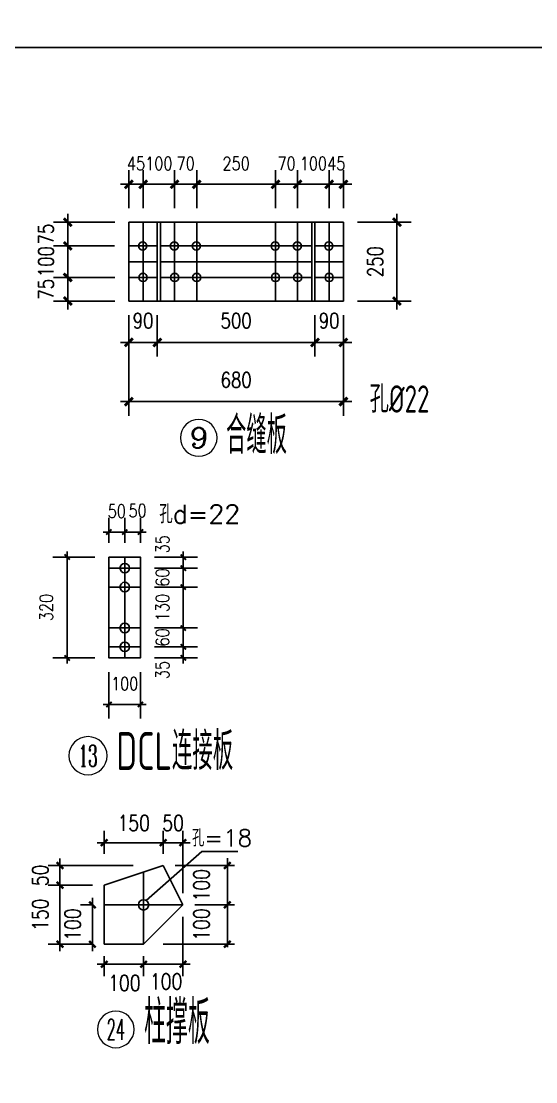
# Model space of a CAD drawing. Header units: millimetres. Extents: x 2451220 to 4527627, y -5186613 to -1639140.
# Drawn here: x 2491681 to 2494944, y -1782604 to -1775874 of the extents above; entities that cross this region are included whole.
import ezdxf
from ezdxf.enums import TextEntityAlignment as Align

# ---------------------------------------------------------------- set-up
doc = ezdxf.new("R2010")
doc.units = ezdxf.units.MM
doc.header["$LTSCALE"] = 1000
doc.header["$PDMODE"] = 34
doc.linetypes.add('CENTER', pattern=[50.8, 31.75, -6.35, 6.35, -6.35])
doc.layers.add('轴线层', color=1, linetype='CENTER', lineweight=15)
doc.layers.add('钢架', color=7, linetype='Continuous', lineweight=25)
doc.styles.add('COMPLEX', font='COMPLEX')
doc.styles.add('DIM_FONT', font='simplex.shx', dxfattribs={"width": 0.8, "bigfont": 'hztxt.shx'})
doc.styles.add('hz', font='gbenor.shx', dxfattribs={"width": 0.75, "height": 100, "bigfont": 'gbcbig.shx'})
doc.styles.get("Standard").update_dxf_attribs({"font": 'txt', "bigfont": 'gbcbig.shx'})
doc.styles.add('TSSD_Label', font='Tssdeng.shx', dxfattribs={"width": 0.7, "bigfont": 'hztxt.shx'})
doc.dimstyles.new('WGH(2)', dxfattribs={"dimscale": 1.2, "dimtxt": 100, "dimasz": 0.5, "dimexe": 75, "dimexo": 75, "dimgap": 75, "dimtad": 1, "dimdec": 0, "dimlfac": 0.5, "dimzin": 0, "dimdsep": 46, "dimtxsty": 'DIM_FONT', "dimblk1": '_DIMX', "dimblk2": '_DIMX', "dimsah": 1, "dimcen": 0.09, "dimclrd": 3, "dimclre": 3, "dimclrt": 7, "dimadec": 0, "dimazin": 0, "dimtfac": 1, "dimtdec": 0, "dimtix": 1, "dimtmove": 2, "dimatfit": 3, "dimldrblk": '_DIMX', "dimfxl": 1, "dimtolj": 1, "dimtzin": 0, "dimarcsym": 0})

# ---------------------------------------------------------------- blocks, each defined once
blk = doc.blocks.new('_DIMX')
blk.add_line((-150, 0), (150, 0))
at = {"const_width": 50}
blk.add_lwpolyline([(-70, -70), (70, 70)], dxfattribs=at)
blk = doc.blocks.new('*D2279')
at = {"color": 3, "lineweight": -2}
for p, q in [((2493633.8, -1777060.2), (2493633.8, -1776819.3)), ((2493723.8, -1777060.2), (2493723.8, -1776819.3)), ((2493633.4, -1776909.3), (2493633, -1776909.3)), ((2493723.8, -1776909.3), (2493633.8, -1776909.3)), ((2493724.1, -1776909.3), (2493724.5, -1776909.3))]:
    blk.add_line(p, q, dxfattribs=at)
at = {"layer": 'Defpoints', "color": 0}
for p in [(2493633.8, -1776909.3), (2493633.8, -1777150.2), (2493723.8, -1777150.2)]:
    blk.add_point(p, dxfattribs=at)
at = {"color": 3, "lineweight": -2, "xscale": 0.36, "yscale": 0.36, "zscale": 0.36}
blk.add_blockref('_DIMX', (2493633.8, -1776909.3), dxfattribs=at)
at = {"color": 3, "lineweight": -2, "xscale": 0.36, "yscale": 0.36, "zscale": 0.36, "rotation": 180}
blk.add_blockref('_DIMX', (2493723.8, -1776909.3), dxfattribs=at)
at = {"color": 7, "insert": (2493678.8, -1776777.3), "char_height": 84, "attachment_point": 5, "style": 'DIM_FONT'}
blk.add_mtext('\\A1;45', dxfattribs=at)
blk = doc.blocks.new('*D2280')
at = {"color": 3, "lineweight": -2}
for p, q in [((2493433.8, -1777060.2), (2493433.8, -1776819.3)), ((2493633.8, -1776970.2), (2493633.8, -1776819.3)), ((2493433.4, -1776909.3), (2493433, -1776909.3)), ((2493633.8, -1776909.3), (2493433.8, -1776909.3)), ((2493634.1, -1776909.3), (2493634.5, -1776909.3))]:
    blk.add_line(p, q, dxfattribs=at)
at = {"layer": 'Defpoints', "color": 0}
for p in [(2493433.8, -1776909.3), (2493633.8, -1777060.2), (2493433.8, -1777150.2)]:
    blk.add_point(p, dxfattribs=at)
at = {"color": 3, "lineweight": -2, "xscale": 0.36, "yscale": 0.36, "zscale": 0.36}
blk.add_blockref('_DIMX', (2493433.8, -1776909.3), dxfattribs=at)
at = {"color": 3, "lineweight": -2, "xscale": 0.36, "yscale": 0.36, "zscale": 0.36, "rotation": 180}
blk.add_blockref('_DIMX', (2493633.8, -1776909.3), dxfattribs=at)
at = {"color": 7, "insert": (2493533.8, -1776777.3), "char_height": 84, "attachment_point": 5, "style": 'DIM_FONT'}
blk.add_mtext('\\A1;100', dxfattribs=at)
blk = doc.blocks.new('*D498')
at = {"color": 3, "lineweight": -2}
for p, q in [((2492793.8, -1777060.2), (2492793.8, -1776819.3)), ((2493293.8, -1777060.2), (2493293.8, -1776819.3)), ((2493293.4, -1776909.3), (2492794.1, -1776909.3))]:
    blk.add_line(p, q, dxfattribs=at)
at = {"layer": 'Defpoints', "color": 0}
for p in [(2492793.8, -1776909.3), (2492793.8, -1777150.2), (2493293.8, -1777150.2)]:
    blk.add_point(p, dxfattribs=at)
at = {"color": 3, "lineweight": -2, "xscale": 0.36, "yscale": 0.36, "zscale": 0.36, "rotation": 180}
blk.add_blockref('_DIMX', (2492793.8, -1776909.3), dxfattribs=at)
at = {"color": 3, "lineweight": -2, "xscale": 0.36, "yscale": 0.36, "zscale": 0.36}
blk.add_blockref('_DIMX', (2493293.8, -1776909.3), dxfattribs=at)
at = {"color": 7, "insert": (2493043.8, -1776777.3), "char_height": 84, "attachment_point": 5, "style": 'DIM_FONT'}
blk.add_mtext('\\A1;250', dxfattribs=at)
blk = doc.blocks.new('*D2281')
at = {"color": 3, "lineweight": -2}
for p, q in [((2492363.8, -1777060.2), (2492363.8, -1776819.3)), ((2492453.8, -1777060.2), (2492453.8, -1776819.3)), ((2492363.4, -1776909.3), (2492363, -1776909.3)), ((2492453.8, -1776909.3), (2492363.8, -1776909.3)), ((2492454.1, -1776909.3), (2492454.5, -1776909.3))]:
    blk.add_line(p, q, dxfattribs=at)
at = {"layer": 'Defpoints', "color": 0}
for p in [(2492363.8, -1776909.3), (2492363.8, -1777150.2), (2492453.8, -1777150.2)]:
    blk.add_point(p, dxfattribs=at)
at = {"color": 3, "lineweight": -2, "xscale": 0.36, "yscale": 0.36, "zscale": 0.36}
blk.add_blockref('_DIMX', (2492363.8, -1776909.3), dxfattribs=at)
at = {"color": 3, "lineweight": -2, "xscale": 0.36, "yscale": 0.36, "zscale": 0.36, "rotation": 180}
blk.add_blockref('_DIMX', (2492453.8, -1776909.3), dxfattribs=at)
at = {"color": 7, "insert": (2492408.8, -1776777.3), "char_height": 84, "attachment_point": 5, "style": 'DIM_FONT'}
blk.add_mtext('\\A1;45', dxfattribs=at)
blk = doc.blocks.new('*D2282')
at = {"color": 3, "lineweight": -2}
for p, q in [((2493813.8, -1777150.2), (2494153.6, -1777150.2)), ((2494063.6, -1777150.5), (2494063.6, -1777649.8)), ((2493813.8, -1777650.2), (2494153.6, -1777650.2))]:
    blk.add_line(p, q, dxfattribs=at)
at = {"layer": 'Defpoints', "color": 0}
for p in [(2493723.8, -1777150.2), (2493723.8, -1777650.2), (2494063.6, -1777650.2)]:
    blk.add_point(p, dxfattribs=at)
at = {"color": 3, "lineweight": -2, "xscale": 0.36, "yscale": 0.36, "zscale": 0.36}
for p, rotation in [((2494063.6, -1777150.2), 90), ((2494063.6, -1777650.2), 270)]:
    blk.add_blockref('_DIMX', p, dxfattribs=dict(at, rotation=rotation))
at = {"color": 7, "insert": (2493925.6, -1777400.2), "char_height": 96, "attachment_point": 5, "rotation": 90, "style": 'DIM_FONT'}
blk.add_mtext('\\A1;250', dxfattribs=at)
blk = doc.blocks.new('*D499')
at = {"color": 3, "lineweight": -2}
for p, q in [((2493543.8, -1777740.2), (2493543.8, -1778002.5)), ((2493723.8, -1777740.2), (2493723.8, -1778002.5)), ((2493543.4, -1777912.5), (2493543, -1777912.5)), ((2493723.8, -1777912.5), (2493543.8, -1777912.5)), ((2493724.1, -1777912.5), (2493724.5, -1777912.5))]:
    blk.add_line(p, q, dxfattribs=at)
at = {"layer": 'Defpoints', "color": 0}
for p in [(2493543.8, -1777650.2), (2493723.8, -1777650.2), (2493543.8, -1777912.5)]:
    blk.add_point(p, dxfattribs=at)
at = {"color": 3, "lineweight": -2, "xscale": 0.36, "yscale": 0.36, "zscale": 0.36}
blk.add_blockref('_DIMX', (2493543.8, -1777912.5), dxfattribs=at)
at = {"color": 3, "lineweight": -2, "xscale": 0.36, "yscale": 0.36, "zscale": 0.36, "rotation": 180}
blk.add_blockref('_DIMX', (2493723.8, -1777912.5), dxfattribs=at)
at = {"color": 7, "insert": (2493633.8, -1777774.5), "char_height": 96, "attachment_point": 5, "style": 'DIM_FONT'}
blk.add_mtext('\\A1;90', dxfattribs=at)
blk = doc.blocks.new('*D2283')
at = {"color": 3, "lineweight": -2}
for p, q in [((2492543.8, -1777740.2), (2492543.8, -1778002.5)), ((2493543.8, -1777740.2), (2493543.8, -1778002.5)), ((2493543.4, -1777912.5), (2492544.1, -1777912.5))]:
    blk.add_line(p, q, dxfattribs=at)
at = {"layer": 'Defpoints', "color": 0}
for p in [(2492543.8, -1777650.2), (2493543.8, -1777650.2), (2492543.8, -1777912.5)]:
    blk.add_point(p, dxfattribs=at)
at = {"color": 3, "lineweight": -2, "xscale": 0.36, "yscale": 0.36, "zscale": 0.36, "rotation": 180}
blk.add_blockref('_DIMX', (2492543.8, -1777912.5), dxfattribs=at)
at = {"color": 3, "lineweight": -2, "xscale": 0.36, "yscale": 0.36, "zscale": 0.36}
blk.add_blockref('_DIMX', (2493543.8, -1777912.5), dxfattribs=at)
at = {"color": 7, "insert": (2493043.8, -1777774.5), "char_height": 96, "attachment_point": 5, "style": 'DIM_FONT'}
blk.add_mtext('\\A1;500', dxfattribs=at)
blk = doc.blocks.new('*D2284')
at = {"color": 3, "lineweight": -2}
for p, q in [((2492363.8, -1777740.2), (2492363.8, -1778002.5)), ((2492543.8, -1777740.2), (2492543.8, -1778002.5)), ((2492363.4, -1777912.5), (2492363, -1777912.5)), ((2492543.8, -1777912.5), (2492363.8, -1777912.5)), ((2492544.1, -1777912.5), (2492544.5, -1777912.5))]:
    blk.add_line(p, q, dxfattribs=at)
at = {"layer": 'Defpoints', "color": 0}
for p in [(2492363.8, -1777650.2), (2492543.8, -1777650.2), (2492363.8, -1777912.5)]:
    blk.add_point(p, dxfattribs=at)
at = {"color": 3, "lineweight": -2, "xscale": 0.36, "yscale": 0.36, "zscale": 0.36}
blk.add_blockref('_DIMX', (2492363.8, -1777912.5), dxfattribs=at)
at = {"color": 3, "lineweight": -2, "xscale": 0.36, "yscale": 0.36, "zscale": 0.36, "rotation": 180}
blk.add_blockref('_DIMX', (2492543.8, -1777912.5), dxfattribs=at)
at = {"color": 7, "insert": (2492453.8, -1777774.5), "char_height": 96, "attachment_point": 5, "style": 'DIM_FONT'}
blk.add_mtext('\\A1;90', dxfattribs=at)
blk = doc.blocks.new('*D2285')
at = {"color": 3, "lineweight": -2}
for p, q in [((2492363.8, -1777740.2), (2492363.8, -1778378.2)), ((2493723.8, -1777740.2), (2493723.8, -1778378.2)), ((2492364.1, -1778288.2), (2493723.4, -1778288.2))]:
    blk.add_line(p, q, dxfattribs=at)
at = {"layer": 'Defpoints', "color": 0}
for p in [(2492363.8, -1777650.2), (2493723.8, -1777650.2), (2493723.8, -1778288.2)]:
    blk.add_point(p, dxfattribs=at)
at = {"color": 3, "lineweight": -2, "xscale": 0.36, "yscale": 0.36, "zscale": 0.36, "rotation": 180}
blk.add_blockref('_DIMX', (2492363.8, -1778288.2), dxfattribs=at)
at = {"color": 3, "lineweight": -2, "xscale": 0.36, "yscale": 0.36, "zscale": 0.36}
blk.add_blockref('_DIMX', (2493723.8, -1778288.2), dxfattribs=at)
at = {"color": 7, "insert": (2493043.8, -1778150.2), "char_height": 96, "attachment_point": 5, "style": 'DIM_FONT'}
blk.add_mtext('\\A1;680', dxfattribs=at)
blk = doc.blocks.new('*D500')
at = {"color": 3, "lineweight": -2}
for p, q in [((2492273.8, -1777150.2), (2491886.3, -1777150.2)), ((2491976.3, -1777149.8), (2491976.3, -1777149.4)), ((2491976.3, -1777150.2), (2491976.3, -1777300.4)), ((2492271.6, -1777300.4), (2491886.3, -1777300.4)), ((2491976.3, -1777300.7), (2491976.3, -1777301.1))]:
    blk.add_line(p, q, dxfattribs=at)
at = {"layer": 'Defpoints', "color": 0}
for p in [(2492363.8, -1777150.2), (2491976.3, -1777300.4), (2492361.6, -1777300.4)]:
    blk.add_point(p, dxfattribs=at)
at = {"color": 3, "lineweight": -2, "xscale": 0.36, "yscale": 0.36, "zscale": 0.36}
for p, rotation in [((2491976.3, -1777150.2), 270), ((2491976.3, -1777300.4), 90)]:
    blk.add_blockref('_DIMX', p, dxfattribs=dict(at, rotation=rotation))
at = {"color": 7, "insert": (2491838.3, -1777225.3), "char_height": 96, "attachment_point": 5, "rotation": 90, "style": 'DIM_FONT'}
blk.add_mtext('\\A1;75', dxfattribs=at)
blk = doc.blocks.new('*D2286')
at = {"color": 3, "lineweight": -2}
for p, q in [((2492271.6, -1777300.4), (2491886.3, -1777300.4)), ((2491976.3, -1777300), (2491976.3, -1777299.7)), ((2491976.3, -1777300.4), (2491976.3, -1777500.2)), ((2492273.8, -1777500.2), (2491886.3, -1777500.2)), ((2491976.3, -1777500.5), (2491976.3, -1777500.9))]:
    blk.add_line(p, q, dxfattribs=at)
at = {"layer": 'Defpoints', "color": 0}
for p in [(2492361.6, -1777300.4), (2491976.3, -1777500.2), (2492363.8, -1777500.2)]:
    blk.add_point(p, dxfattribs=at)
at = {"color": 3, "lineweight": -2, "xscale": 0.36, "yscale": 0.36, "zscale": 0.36}
for p, rotation in [((2491976.3, -1777300.4), 270), ((2491976.3, -1777500.2), 90)]:
    blk.add_blockref('_DIMX', p, dxfattribs=dict(at, rotation=rotation))
at = {"color": 7, "insert": (2491838.3, -1777400.3), "char_height": 96, "attachment_point": 5, "rotation": 90, "style": 'DIM_FONT'}
blk.add_mtext('\\A1;100', dxfattribs=at)
blk = doc.blocks.new('*D2287')
at = {"color": 3, "lineweight": -2}
for p, q in [((2492273.8, -1777500.2), (2491886.3, -1777500.2)), ((2491976.3, -1777499.8), (2491976.3, -1777499.4)), ((2491976.3, -1777500.2), (2491976.3, -1777650.2)), ((2492273.8, -1777650.2), (2491886.3, -1777650.2)), ((2491976.3, -1777650.5), (2491976.3, -1777650.9))]:
    blk.add_line(p, q, dxfattribs=at)
at = {"layer": 'Defpoints', "color": 0}
for p in [(2492363.8, -1777500.2), (2491976.3, -1777650.2), (2492363.8, -1777650.2)]:
    blk.add_point(p, dxfattribs=at)
at = {"color": 3, "lineweight": -2, "xscale": 0.36, "yscale": 0.36, "zscale": 0.36}
for p, rotation in [((2491976.3, -1777500.2), 270), ((2491976.3, -1777650.2), 90)]:
    blk.add_blockref('_DIMX', p, dxfattribs=dict(at, rotation=rotation))
at = {"color": 7, "insert": (2491838.3, -1777575.2), "char_height": 96, "attachment_point": 5, "rotation": 90, "style": 'DIM_FONT'}
blk.add_mtext('\\A1;75', dxfattribs=at)
blk = doc.blocks.new('*D2288')
at = {"color": 3, "lineweight": -2}
for p, q in [((2492453.8, -1776970.2), (2492453.8, -1776819.3)), ((2492653.8, -1777060.2), (2492653.8, -1776819.3)), ((2492453.4, -1776909.3), (2492453, -1776909.3)), ((2492453.8, -1776909.3), (2492653.8, -1776909.3)), ((2492654.1, -1776909.3), (2492654.5, -1776909.3))]:
    blk.add_line(p, q, dxfattribs=at)
at = {"layer": 'Defpoints', "color": 0}
for p in [(2492653.8, -1776909.3), (2492453.8, -1777060.2), (2492653.8, -1777150.2)]:
    blk.add_point(p, dxfattribs=at)
at = {"color": 3, "lineweight": -2, "xscale": 0.36, "yscale": 0.36, "zscale": 0.36}
blk.add_blockref('_DIMX', (2492453.8, -1776909.3), dxfattribs=at)
at = {"color": 3, "lineweight": -2, "xscale": 0.36, "yscale": 0.36, "zscale": 0.36, "rotation": 180}
blk.add_blockref('_DIMX', (2492653.8, -1776909.3), dxfattribs=at)
at = {"color": 7, "insert": (2492553.8, -1776777.3), "char_height": 84, "attachment_point": 5, "style": 'DIM_FONT'}
blk.add_mtext('\\A1;100', dxfattribs=at)
blk = doc.blocks.new('*D501')
at = {"color": 3, "lineweight": -2}
for p, q in [((2492653.8, -1777060.2), (2492653.8, -1776819.3)), ((2492793.8, -1777060.2), (2492793.8, -1776819.3)), ((2492653.4, -1776909.3), (2492653, -1776909.3)), ((2492793.8, -1776909.3), (2492653.8, -1776909.3)), ((2492794.1, -1776909.3), (2492794.5, -1776909.3))]:
    blk.add_line(p, q, dxfattribs=at)
at = {"layer": 'Defpoints', "color": 0}
for p in [(2492653.8, -1776909.3), (2492653.8, -1777150.2), (2492793.8, -1777150.2)]:
    blk.add_point(p, dxfattribs=at)
at = {"color": 3, "lineweight": -2, "xscale": 0.36, "yscale": 0.36, "zscale": 0.36}
blk.add_blockref('_DIMX', (2492653.8, -1776909.3), dxfattribs=at)
at = {"color": 3, "lineweight": -2, "xscale": 0.36, "yscale": 0.36, "zscale": 0.36, "rotation": 180}
blk.add_blockref('_DIMX', (2492793.8, -1776909.3), dxfattribs=at)
at = {"color": 7, "insert": (2492723.8, -1776777.3), "char_height": 84, "attachment_point": 5, "style": 'DIM_FONT'}
blk.add_mtext('\\A1;70', dxfattribs=at)
blk = doc.blocks.new('轴线标号')
at = {"lineweight": 13}
blk.add_circle((0, 0), 0.5, dxfattribs=at)
at = {"layer": '钢架', "lineweight": 13, "style": 'COMPLEX', "width": 1.041667}
blk.add_attdef('A', text='', height=0.56, dxfattribs=at).set_placement((-0.25, -0.28), (0.25, -0.28), align=Align.FIT)
blk = doc.blocks.new('*D2295')
at = {"color": 3, "lineweight": -2}
for p, q in [((2492147.3, -1779274.4), (2491882.2, -1779274.4)), ((2491972.2, -1779274.7), (2491972.2, -1779914.2)), ((2492147.3, -1779914.4), (2491882.2, -1779914.4))]:
    blk.add_line(p, q, dxfattribs=at)
at = {"layer": 'Defpoints', "color": 0}
for p in [(2492237.3, -1779274.4), (2491972.2, -1779914.4), (2492237.3, -1779914.4)]:
    blk.add_point(p, dxfattribs=at)
at = {"color": 3, "lineweight": -2, "xscale": 0.24, "yscale": 0.24, "zscale": 0.24}
for p, rotation in [((2491972.2, -1779274.4), 90), ((2491972.2, -1779914.4), 270)]:
    blk.add_blockref('_DIMX', p, dxfattribs=dict(at, rotation=rotation))
at = {"color": 7, "insert": (2491840.2, -1779594.4), "char_height": 84, "attachment_point": 5, "rotation": 90, "style": 'DIM_FONT'}
blk.add_mtext('\\A1;320', dxfattribs=at)
blk = doc.blocks.new('*D2296')
at = {"color": 3, "lineweight": -2}
for p, q in [((2492527.3, -1779274.4), (2492798.9, -1779274.4)), ((2492708.9, -1779274.2), (2492708.9, -1779273.9)), ((2492708.9, -1779274.4), (2492708.9, -1779344.4)), ((2492527.3, -1779344.4), (2492798.9, -1779344.4)), ((2492708.9, -1779344.7), (2492708.9, -1779344.9))]:
    blk.add_line(p, q, dxfattribs=at)
at = {"layer": 'Defpoints', "color": 0}
for p in [(2492437.3, -1779274.4), (2492437.3, -1779344.4), (2492708.9, -1779344.4)]:
    blk.add_point(p, dxfattribs=at)
at = {"color": 3, "lineweight": -2, "xscale": 0.24, "yscale": 0.24, "zscale": 0.24}
for p, rotation in [((2492708.9, -1779274.4), 270), ((2492708.9, -1779344.4), 90)]:
    blk.add_blockref('_DIMX', p, dxfattribs=dict(at, rotation=rotation))
at = {"color": 7, "insert": (2492576.9, -1779193.1), "char_height": 84, "attachment_point": 5, "rotation": 90, "style": 'DIM_FONT'}
blk.add_mtext('\\A1;35', dxfattribs=at)
blk = doc.blocks.new('*D2297')
at = {"color": 3, "lineweight": -2}
for p, q in [((2492527.3, -1779344.4), (2492798.9, -1779344.4)), ((2492708.9, -1779344.2), (2492708.9, -1779343.9)), ((2492708.9, -1779344.4), (2492708.9, -1779464.4)), ((2492527.3, -1779464.4), (2492798.9, -1779464.4)), ((2492708.9, -1779464.7), (2492708.9, -1779464.9))]:
    blk.add_line(p, q, dxfattribs=at)
at = {"layer": 'Defpoints', "color": 0}
for p in [(2492437.3, -1779344.4), (2492437.3, -1779464.4), (2492708.9, -1779464.4)]:
    blk.add_point(p, dxfattribs=at)
at = {"color": 3, "lineweight": -2, "xscale": 0.24, "yscale": 0.24, "zscale": 0.24}
for p, rotation in [((2492708.9, -1779344.4), 270), ((2492708.9, -1779464.4), 90)]:
    blk.add_blockref('_DIMX', p, dxfattribs=dict(at, rotation=rotation))
at = {"color": 7, "insert": (2492576.9, -1779404.4), "char_height": 84, "attachment_point": 5, "rotation": 90, "style": 'DIM_FONT'}
blk.add_mtext('\\A1;60', dxfattribs=at)
blk = doc.blocks.new('*D2298')
at = {"color": 3, "lineweight": -2}
for p, q in [((2492527.3, -1779464.4), (2492798.9, -1779464.4)), ((2492708.9, -1779464.2), (2492708.9, -1779463.9)), ((2492708.9, -1779464.4), (2492708.9, -1779724.4)), ((2492527.3, -1779724.4), (2492798.9, -1779724.4)), ((2492708.9, -1779724.7), (2492708.9, -1779724.9))]:
    blk.add_line(p, q, dxfattribs=at)
at = {"layer": 'Defpoints', "color": 0}
for p in [(2492437.3, -1779464.4), (2492437.3, -1779724.4), (2492708.9, -1779724.4)]:
    blk.add_point(p, dxfattribs=at)
at = {"color": 3, "lineweight": -2, "xscale": 0.24, "yscale": 0.24, "zscale": 0.24}
for p, rotation in [((2492708.9, -1779464.4), 270), ((2492708.9, -1779724.4), 90)]:
    blk.add_blockref('_DIMX', p, dxfattribs=dict(at, rotation=rotation))
at = {"color": 7, "insert": (2492576.9, -1779594.4), "char_height": 84, "attachment_point": 5, "rotation": 90, "style": 'DIM_FONT'}
blk.add_mtext('\\A1;130', dxfattribs=at)
blk = doc.blocks.new('*D2299')
at = {"color": 3, "lineweight": -2}
for p, q in [((2492527.3, -1779724.4), (2492798.9, -1779724.4)), ((2492708.9, -1779724.2), (2492708.9, -1779723.9)), ((2492708.9, -1779724.4), (2492708.9, -1779844.4)), ((2492527.3, -1779844.4), (2492798.9, -1779844.4)), ((2492708.9, -1779844.7), (2492708.9, -1779844.9))]:
    blk.add_line(p, q, dxfattribs=at)
at = {"layer": 'Defpoints', "color": 0}
for p in [(2492437.3, -1779724.4), (2492437.3, -1779844.4), (2492708.9, -1779844.4)]:
    blk.add_point(p, dxfattribs=at)
at = {"color": 3, "lineweight": -2, "xscale": 0.24, "yscale": 0.24, "zscale": 0.24}
for p, rotation in [((2492708.9, -1779724.4), 270), ((2492708.9, -1779844.4), 90)]:
    blk.add_blockref('_DIMX', p, dxfattribs=dict(at, rotation=rotation))
at = {"color": 7, "insert": (2492576.9, -1779784.4), "char_height": 84, "attachment_point": 5, "rotation": 90, "style": 'DIM_FONT'}
blk.add_mtext('\\A1;60', dxfattribs=at)
blk = doc.blocks.new('*D2300')
at = {"color": 3, "lineweight": -2}
for p, q in [((2492527.3, -1779844.4), (2492798.9, -1779844.4)), ((2492708.9, -1779844.2), (2492708.9, -1779843.9)), ((2492708.9, -1779844.4), (2492708.9, -1779914.4)), ((2492527.3, -1779914.4), (2492798.9, -1779914.4)), ((2492708.9, -1779914.7), (2492708.9, -1779914.9))]:
    blk.add_line(p, q, dxfattribs=at)
at = {"layer": 'Defpoints', "color": 0}
for p in [(2492437.3, -1779844.4), (2492437.3, -1779914.4), (2492708.9, -1779914.4)]:
    blk.add_point(p, dxfattribs=at)
at = {"color": 3, "lineweight": -2, "xscale": 0.24, "yscale": 0.24, "zscale": 0.24}
for p, rotation in [((2492708.9, -1779844.4), 270), ((2492708.9, -1779914.4), 90)]:
    blk.add_blockref('_DIMX', p, dxfattribs=dict(at, rotation=rotation))
at = {"color": 7, "insert": (2492576.9, -1779990.8), "char_height": 84, "attachment_point": 5, "rotation": 90, "style": 'DIM_FONT'}
blk.add_mtext('\\A1;35', dxfattribs=at)
blk = doc.blocks.new('*D2301')
at = {"color": 3, "lineweight": -2}
for p, q in [((2492237.3, -1779184.4), (2492237.3, -1779025.5)), ((2492337.3, -1779184.4), (2492337.3, -1779025.5)), ((2492237, -1779115.5), (2492236.8, -1779115.5)), ((2492237.3, -1779115.5), (2492337.3, -1779115.5)), ((2492337.5, -1779115.5), (2492337.7, -1779115.5))]:
    blk.add_line(p, q, dxfattribs=at)
at = {"layer": 'Defpoints', "color": 0}
for p in [(2492337.3, -1779115.5), (2492237.3, -1779274.4), (2492337.3, -1779274.4)]:
    blk.add_point(p, dxfattribs=at)
at = {"color": 3, "lineweight": -2, "xscale": 0.24, "yscale": 0.24, "zscale": 0.24}
blk.add_blockref('_DIMX', (2492237.3, -1779115.5), dxfattribs=at)
at = {"color": 3, "lineweight": -2, "xscale": 0.24, "yscale": 0.24, "zscale": 0.24, "rotation": 180}
blk.add_blockref('_DIMX', (2492337.3, -1779115.5), dxfattribs=at)
at = {"color": 7, "insert": (2492287.3, -1778983.5), "char_height": 84, "attachment_point": 5, "style": 'DIM_FONT'}
blk.add_mtext('\\A1;50', dxfattribs=at)
blk = doc.blocks.new('*D2302')
at = {"color": 3, "lineweight": -2}
for p, q in [((2492337.3, -1779184.4), (2492337.3, -1779025.5)), ((2492437.3, -1779184.4), (2492437.3, -1779025.5)), ((2492337, -1779115.5), (2492336.8, -1779115.5)), ((2492337.3, -1779115.5), (2492437.3, -1779115.5)), ((2492437.5, -1779115.5), (2492437.7, -1779115.5))]:
    blk.add_line(p, q, dxfattribs=at)
at = {"layer": 'Defpoints', "color": 0}
for p in [(2492437.3, -1779115.5), (2492337.3, -1779274.4), (2492437.3, -1779274.4)]:
    blk.add_point(p, dxfattribs=at)
at = {"color": 3, "lineweight": -2, "xscale": 0.24, "yscale": 0.24, "zscale": 0.24}
blk.add_blockref('_DIMX', (2492337.3, -1779115.5), dxfattribs=at)
at = {"color": 3, "lineweight": -2, "xscale": 0.24, "yscale": 0.24, "zscale": 0.24, "rotation": 180}
blk.add_blockref('_DIMX', (2492437.3, -1779115.5), dxfattribs=at)
at = {"color": 7, "insert": (2492419.1, -1778979.7), "char_height": 84, "attachment_point": 5, "style": 'DIM_FONT'}
blk.add_mtext('\\A1;50', dxfattribs=at)
blk = doc.blocks.new('*D2303')
at = {"color": 3, "lineweight": -2}
for p, q in [((2492237.3, -1780004.4), (2492237.3, -1780299.6)), ((2492437.3, -1780004.4), (2492437.3, -1780299.6)), ((2492237, -1780209.6), (2492236.8, -1780209.6)), ((2492237.3, -1780209.6), (2492437.3, -1780209.6)), ((2492437.5, -1780209.6), (2492437.7, -1780209.6))]:
    blk.add_line(p, q, dxfattribs=at)
at = {"layer": 'Defpoints', "color": 0}
for p in [(2492237.3, -1779914.4), (2492437.3, -1779914.4), (2492437.3, -1780209.6)]:
    blk.add_point(p, dxfattribs=at)
at = {"color": 3, "lineweight": -2, "xscale": 0.24, "yscale": 0.24, "zscale": 0.24}
blk.add_blockref('_DIMX', (2492237.3, -1780209.6), dxfattribs=at)
at = {"color": 3, "lineweight": -2, "xscale": 0.24, "yscale": 0.24, "zscale": 0.24, "rotation": 180}
blk.add_blockref('_DIMX', (2492437.3, -1780209.6), dxfattribs=at)
at = {"color": 7, "insert": (2492337.3, -1780077.6), "char_height": 84, "attachment_point": 5, "style": 'DIM_FONT'}
blk.add_mtext('\\A1;100', dxfattribs=at)
blk = doc.blocks.new('*D502')
at = {"color": 3, "lineweight": -2}
for p, q in [((2493293.8, -1777060.2), (2493293.8, -1776819.3)), ((2493433.8, -1777060.2), (2493433.8, -1776819.3)), ((2493293.4, -1776909.3), (2493293, -1776909.3)), ((2493293.8, -1776909.3), (2493433.8, -1776909.3)), ((2493434.1, -1776909.3), (2493434.5, -1776909.3))]:
    blk.add_line(p, q, dxfattribs=at)
at = {"layer": 'Defpoints', "color": 0}
for p in [(2493433.8, -1776909.3), (2493293.8, -1777150.2), (2493433.8, -1777150.2)]:
    blk.add_point(p, dxfattribs=at)
at = {"color": 3, "lineweight": -2, "xscale": 0.36, "yscale": 0.36, "zscale": 0.36}
blk.add_blockref('_DIMX', (2493293.8, -1776909.3), dxfattribs=at)
at = {"color": 3, "lineweight": -2, "xscale": 0.36, "yscale": 0.36, "zscale": 0.36, "rotation": 180}
blk.add_blockref('_DIMX', (2493433.8, -1776909.3), dxfattribs=at)
at = {"color": 7, "insert": (2493363.8, -1776777.3), "char_height": 84, "attachment_point": 5, "style": 'DIM_FONT'}
blk.add_mtext('\\A1;70', dxfattribs=at)

msp = doc.modelspace()

# ---------------------------------------------------------------- linework, layer by layer
for p, q in [((2493723.8, -1777150.2), (2492363.8, -1777150.2)), ((2492363.8, -1777150.2), (2492363.8, -1777650.2)), ((2492453.8, -1777150.2), (2492453.8, -1777650.2)), ((2492543.8, -1777150.2), (2492543.8, -1777650.2)), ((2492563.8, -1777150.2), (2492563.8, -1777650.2)), ((2492653.8, -1777150.2), (2492653.8, -1777650.2)), ((2492793.8, -1777150.2), (2492793.8, -1777650.2)), ((2493293.8, -1777150.2), (2493293.8, -1777650.2)), ((2493433.8, -1777150.2), (2493433.8, -1777650.2)), ((2493523.8, -1777150.2), (2493523.8, -1777650.2)), ((2493543.8, -1777150.2), (2493543.8, -1777650.2)), ((2493633.8, -1777150.2), (2493633.8, -1777650.2)), ((2493723.8, -1777150.2), (2493723.8, -1777650.2)), ((2492541.6, -1777300.4), (2492361.6, -1777300.4)), ((2493521.6, -1777300.4), (2492561.6, -1777300.4)), ((2493721.6, -1777300.4), (2493541.6, -1777300.4)), ((2492543.8, -1777400.2), (2492363.8, -1777400.2)), ((2493523.8, -1777400.2), (2492563.8, -1777400.2)), ((2493723.8, -1777400.2), (2493543.8, -1777400.2)), ((2492543.8, -1777500.2), (2492363.8, -1777500.2)), ((2493523.8, -1777500.2), (2492563.8, -1777500.2)), ((2493723.8, -1777500.2), (2493543.8, -1777500.2)), ((2493723.8, -1777650.2), (2492363.8, -1777650.2)), ((2492237.3, -1779274.4), (2492437.3, -1779274.4)), ((2492337.3, -1779274.4), (2492337.3, -1779914.4)), ((2492237.3, -1779344.4), (2492237.3, -1779844.4)), ((2492237.3, -1779344.4), (2492437.3, -1779344.4)), ((2492237.3, -1779344.4), (2492437.3, -1779344.4)), ((2492437.3, -1779344.4), (2492437.3, -1779844.4)), ((2492237.3, -1779464.4), (2492437.3, -1779464.4)), ((2492237.3, -1779724.4), (2492437.3, -1779724.4)), ((2492237.3, -1779844.4), (2492437.3, -1779844.4)), ((2492237.3, -1779914.4), (2492437.3, -1779914.4)), ((2492826.9, -1781143.4), (2492473.5, -1781453.3)), ((2492826.9, -1781143.4), (2493054.8, -1781143.4)), ((2492207.4, -1781356.5), (2492581.8, -1781231.7)), ((2492457, -1781273.3), (2492457, -1781730.9)), ((2492457, -1781273.3), (2492457, -1781730.9)), ((2492581.8, -1781231.7), (2492706.6, -1781481.3)), ((2492207.4, -1781730.9), (2492207.4, -1781356.5)), ((2492207.4, -1781481.3), (2492706.6, -1781481.3)), ((2492706.6, -1781481.3), (2492457, -1781730.9)), ((2492207.4, -1781730.9), (2492457, -1781730.9))]:
    msp.add_line(p, q)
at = {"color": 3}
for p, q in [((2492207.4, -1781156.8), (2492207.4, -1781011.8)), ((2492581.8, -1781156.8), (2492581.8, -1781011.8)), ((2492581.8, -1781156.8), (2492581.8, -1781011.8)), ((2492706.6, -1781406.4), (2492706.6, -1781011.8)), ((2492207.7, -1781086.6), (2492581.5, -1781086.6)), ((2492581.5, -1781086.6), (2492581.2, -1781086.6)), ((2492581.8, -1781086.6), (2492706.6, -1781086.6)), ((2492706.9, -1781086.6), (2492707.2, -1781086.6)), ((2492988.1, -1781557.7), (2492988.1, -1781183.9)), ((2492390.7, -1781231.7), (2491851.9, -1781231.7)), ((2491926.8, -1781356.5), (2491926.8, -1781231.7)), ((2492656.7, -1781231.7), (2493024.2, -1781231.7)), ((2492132.5, -1781356.5), (2491851.9, -1781356.5)), ((2492132.5, -1781356.5), (2491851.9, -1781356.5)), ((2491926.8, -1781730.6), (2491926.8, -1781356.8)), ((2491926.8, -1781356.8), (2491926.8, -1781357.1)), ((2492988.1, -1781749), (2492988.1, -1781375.2)), ((2492132.5, -1781481.3), (2492057.6, -1781481.3)), ((2492132.5, -1781481), (2492132.5, -1781480.7)), ((2492132.5, -1781730.9), (2492132.5, -1781481.3)), ((2492781.5, -1781481.3), (2493024.2, -1781481.3)), ((2492781.5, -1781481.3), (2493024.2, -1781481.3)), ((2492706.6, -1781556.1), (2492706.6, -1781932.5)), ((2492132.5, -1781730.9), (2491851.9, -1781730.9)), ((2492132.5, -1781730.9), (2492057.6, -1781730.9)), ((2492132.5, -1781731.2), (2492132.5, -1781731.5)), ((2492581.8, -1781730.9), (2493024.2, -1781730.9)), ((2492207.4, -1781805.7), (2492207.4, -1781932.5)), ((2492457, -1781805.7), (2492457, -1781932.5)), ((2492457, -1781805.7), (2492457, -1781932.5)), ((2492207.7, -1781857.6), (2492456.7, -1781857.6)), ((2492457.3, -1781857.6), (2492706.3, -1781857.6))]:
    msp.add_line(p, q, dxfattribs=at)
for points in [[(2499972, -1776042.3), (2483552.7, -1776042.3), (2483552.7, -1763085.3), (2499972, -1763085.3)], [(2499972, -1788999.2), (2483552.7, -1788999.2), (2483552.7, -1776042.3), (2499972, -1776042.3)], [(2492237.3, -1779274.4), (2492437.3, -1779274.4), (2492437.3, -1779914.4), (2492237.3, -1779914.4)]]:
    msp.add_lwpolyline(points, close=True)
for centre, radius in [((2492451.6, -1777300.4), 26), ((2492651.6, -1777300.4), 26), ((2492791.6, -1777300.4), 26), ((2493291.6, -1777300.4), 26), ((2493431.6, -1777300.4), 26), ((2493631.6, -1777300.4), 26), ((2492453.8, -1777500.2), 26), ((2492653.8, -1777500.2), 26), ((2492793.8, -1777500.2), 26), ((2493293.8, -1777500.2), 26), ((2493433.8, -1777500.2), 26), ((2493633.8, -1777500.2), 26), ((2492337.3, -1779344.4), 30), ((2492337.3, -1779464.4), 30), ((2492337.3, -1779724.4), 30), ((2492337.3, -1779844.4), 30), ((2492457, -1781481.3), 32.4)]:
    msp.add_circle(centre, radius)

# ---------------------------------------------------------------- block references
ref = msp.add_blockref('轴线标号', (2492806.9, -1778517.9), dxfattribs=dict(xscale=-232.4988107294776, yscale=232.4988107294776, zscale=232.4988107293054))
ref.add_attrib('A', '9', dxfattribs={"layer": '钢架', "lineweight": 13, "height": 130.2, "style": 'COMPLEX', "width": 1.339286}).set_placement((2492748.8, -1778583), (2492865, -1778583), align=Align.FIT)
ref = msp.add_blockref('轴线标号', (2492104.8, -1780534.7), dxfattribs=dict(xscale=-242.1862611761317, yscale=242.1862611765973, zscale=242.1862611763598))
ref.add_attrib('A', '13', dxfattribs={"layer": '钢架', "lineweight": 13, "height": 135.62, "style": 'COMPLEX', "width": 0.646552}).set_placement((2492044.3, -1780602.5), (2492165.4, -1780602.5), align=Align.FIT)
at = {"color": 3, "xscale": 0.299519999884069, "yscale": 0.299519999884069, "zscale": 0.29952}
for p, rotation in [((2492207.4, -1781086.6), 180), ((2492706.6, -1781086.6), 180), ((2491926.8, -1781231.7), 270), ((2491926.8, -1781356.5), 90), ((2491926.8, -1781356.5), 90), ((2492132.5, -1781481.3), 270), ((2491926.8, -1781730.9), 270), ((2492132.5, -1781730.9), 90), ((2492207.4, -1781857.6), 180), ((2492457, -1781857.6), 180)]:
    msp.add_blockref('_DIMX', p, dxfattribs=dict(at, rotation=rotation))
for p in [(2492581.8, -1781086.6), (2492581.8, -1781086.6), (2492988.1, -1781231.7), (2492988.1, -1781481.3), (2492988.1, -1781730.9), (2492457, -1781857.6), (2492706.6, -1781857.6)]:
    msp.add_blockref('_DIMX', p, dxfattribs=at)
ref = msp.add_blockref('轴线标号', (2492280.9, -1782271.5), dxfattribs=dict(xscale=-232.0951669607311, yscale=232.0951669607311, zscale=232.0951669606781))
ref.add_attrib('A', '24', dxfattribs={"layer": '钢架', "lineweight": 13, "height": 129.97, "style": 'COMPLEX', "width": 0.520833}).set_placement((2492222.9, -1782336.5), (2492338.9, -1782336.5), align=Align.FIT)

# ---------------------------------------------------------------- texts
at = {"color": 0, "style": 'TSSD_Label', "width": 0.7}
msp.add_text('孔%%C22', height=173.11, dxfattribs=at).set_placement((2494270.2, -1778409.9), align=Align.BOTTOM_RIGHT)
at = {"style": 'hz', "width": 0.7}
msp.add_text('柱撑板', height=276, dxfattribs=at).set_placement((2492459.9, -1782363.8))
at = {"insert": (2492284, -1780384.9), "char_height": 240, "width": 983.576, "attachment_point": 1, "style": 'hz'}
msp.add_mtext('DCL连接板', dxfattribs=at)
at = {"color": 7, "char_height": 99.84, "attachment_point": 5, "style": 'DIM_FONT'}
for s, insert in [('\\A1;150', (2492394.6, -1780961.8)), ('\\A1;50', (2492644.2, -1780961.8)), ('\\A1;100', (2492335.4, -1781976.3)), ('\\A1;100', (2492599.8, -1781967.3))]:
    msp.add_mtext(s, dxfattribs=dict(at, insert=insert))
at = {"color": 7, "char_height": 99.84, "attachment_point": 5, "rotation": 90, "style": 'DIM_FONT'}
for s, insert in [('\\A1;50', (2491802, -1781294.1)), ('\\A1;100', (2492824.5, -1781356.5)), ('\\A1;150', (2491802, -1781543.7)), ('\\A1;100', (2492007.7, -1781606.1)), ('\\A1;100', (2492824.5, -1781606.1))]:
    msp.add_mtext(s, dxfattribs=dict(at, insert=insert))
at = {"layer": '轴线层', "color": 4, "lineweight": -3}
msp.add_text('孔=18', height=107.02, dxfattribs=at).set_placement((2492764.8, -1781110.2))
at = {"layer": '轴线层', "color": 0, "linetype": 'ByBlock', "insert": (2492556.7, -1778942.3), "char_height": 117.6, "attachment_point": 1}
msp.add_mtext_dynamic_manual_height_columns('孔d=22', width=1506.743, gutter_width=12.5, heights=[336], dxfattribs=at).dxf.set("width", 1446.473)
at = {"layer": '钢架', "lineweight": 13, "insert": (2492979.6, -1778380.8), "char_height": 238.88, "width": 978.981, "attachment_point": 1, "style": 'hz'}
msp.add_mtext('合缝板', dxfattribs=at)

# ---------------------------------------------------------------- dimensions: what is measured, and where the dimension line sits
for base, p1, p2, override, picture, middle in [((2492363.8, -1776909.3), (2492453.8, -1777150.2), (2492363.8, -1777150.2), {"dimtxt": 70, "dimasz": 0.3}, '*D2281', (2492408.8, -1776777.3)), ((2492653.8, -1776909.3), (2492793.8, -1777150.2), (2492653.8, -1777150.2), {"dimtxt": 70, "dimasz": 0.3}, '*D501', (2492723.8, -1776777.3)), ((2492793.8, -1776909.3), (2493293.8, -1777150.2), (2492793.8, -1777150.2), {"dimtxt": 70, "dimasz": 0.3}, '*D498', (2493043.8, -1776777.3)), ((2493433.8, -1776909.3), (2493633.8, -1777060.2), (2493433.8, -1777150.2), {"dimtxt": 70, "dimasz": 0.3}, '*D2280', (2493533.8, -1776777.3)), ((2493633.8, -1776909.3), (2493723.8, -1777150.2), (2493633.8, -1777150.2), {"dimtxt": 70, "dimasz": 0.3}, '*D2279', (2493678.8, -1776777.3)), ((2492363.8, -1777912.5), (2492543.8, -1777650.2), (2492363.8, -1777650.2), {"dimtxt": 80, "dimasz": 0.3}, '*D2284', (2492453.8, -1777774.5)), ((2493723.8, -1778288.2), (2492363.8, -1777650.2), (2493723.8, -1777650.2), {"dimtxt": 80, "dimasz": 0.3}, '*D2285', (2493043.8, -1778150.2)), ((2492543.8, -1777912.5), (2493543.8, -1777650.2), (2492543.8, -1777650.2), {"dimtxt": 80, "dimasz": 0.3}, '*D2283', (2493043.8, -1777774.5)), ((2493543.8, -1777912.5), (2493723.8, -1777650.2), (2493543.8, -1777650.2), {"dimtxt": 80, "dimasz": 0.3}, '*D499', (2493633.8, -1777774.5)), ((2492337.3, -1779115.5), (2492237.3, -1779274.4), (2492337.3, -1779274.4), {"dimtxt": 70, "dimasz": 0.2}, '*D2301', (2492287.3, -1778983.5)), ((2492437.3, -1780209.6), (2492237.3, -1779914.4), (2492437.3, -1779914.4), {"dimtxt": 70, "dimasz": 0.2}, '*D2303', (2492337.3, -1780077.6))]:
    dim = msp.add_linear_dim(base=base, p1=p1, p2=p2, dimstyle='WGH(2)', override=override)
    dim.commit()
    dim.dimension.update_dxf_attribs({"geometry": picture, "text_midpoint": middle})
for base, p1, p2, angle, override, picture, middle in [((2492653.8, -1776909.3), (2492453.8, -1777060.2), (2492653.8, -1777150.2), 180, {"dimtxt": 70, "dimasz": 0.3}, '*D2288', (2492553.8, -1776777.3)), ((2493433.8, -1776909.3), (2493293.8, -1777150.2), (2493433.8, -1777150.2), 180, {"dimtxt": 70, "dimasz": 0.3}, '*D502', (2493363.8, -1776777.3)), ((2491976.3, -1777300.4), (2492363.8, -1777150.2), (2492361.6, -1777300.4), 270, {"dimtxt": 80, "dimasz": 0.3}, '*D500', (2491838.3, -1777225.3)), ((2494063.6, -1777650.2), (2493723.8, -1777150.2), (2493723.8, -1777650.2), 270, {"dimtxt": 80, "dimasz": 0.3}, '*D2282', (2493925.6, -1777400.2)), ((2491976.3, -1777500.2), (2492361.6, -1777300.4), (2492363.8, -1777500.2), 270, {"dimtxt": 80, "dimasz": 0.3}, '*D2286', (2491838.3, -1777400.3)), ((2491976.3, -1777650.2), (2492363.8, -1777500.2), (2492363.8, -1777650.2), 270, {"dimtxt": 80, "dimasz": 0.3}, '*D2287', (2491838.3, -1777575.2)), ((2491972.2, -1779914.4), (2492237.3, -1779274.4), (2492237.3, -1779914.4), 90, {"dimtxt": 70, "dimasz": 0.2}, '*D2295', (2491840.2, -1779594.4)), ((2492708.9, -1779464.4), (2492437.3, -1779344.4), (2492437.3, -1779464.4), 90, {"dimtxt": 70, "dimasz": 0.2}, '*D2297', (2492576.9, -1779404.4)), ((2492708.9, -1779724.4), (2492437.3, -1779464.4), (2492437.3, -1779724.4), 90, {"dimtxt": 70, "dimasz": 0.2}, '*D2298', (2492576.9, -1779594.4)), ((2492708.9, -1779844.4), (2492437.3, -1779724.4), (2492437.3, -1779844.4), 90, {"dimtxt": 70, "dimasz": 0.2}, '*D2299', (2492576.9, -1779784.4))]:
    dim = msp.add_linear_dim(base=base, p1=p1, p2=p2, angle=angle, dimstyle='WGH(2)', override=override)
    dim.commit()
    dim.dimension.update_dxf_attribs({"geometry": picture, "text_midpoint": middle})
dim = msp.add_linear_dim(base=(2492437.3, -1779115.5), p1=(2492337.3, -1779274.4), p2=(2492437.3, -1779274.4), dimstyle='WGH(2)', override={"dimtxt": 70, "dimasz": 0.2})
dim.commit()
dim.dimension.update_dxf_attribs({"geometry": '*D2302', "text_midpoint": (2492419.1, -1778979.7), "dimtype": 160})
for base, p1, p2, picture, middle in [((2492708.9, -1779344.4), (2492437.3, -1779274.4), (2492437.3, -1779344.4), '*D2296', (2492576.9, -1779193.1)), ((2492708.9, -1779914.4), (2492437.3, -1779844.4), (2492437.3, -1779914.4), '*D2300', (2492576.9, -1779990.8))]:
    dim = msp.add_linear_dim(base=base, p1=p1, p2=p2, angle=90, dimstyle='WGH(2)', override={"dimtxt": 70, "dimasz": 0.2})
    dim.commit()
    dim.dimension.update_dxf_attribs({"geometry": picture, "text_midpoint": middle, "dimtype": 160})

doc.saveas('drawing.dxf')
